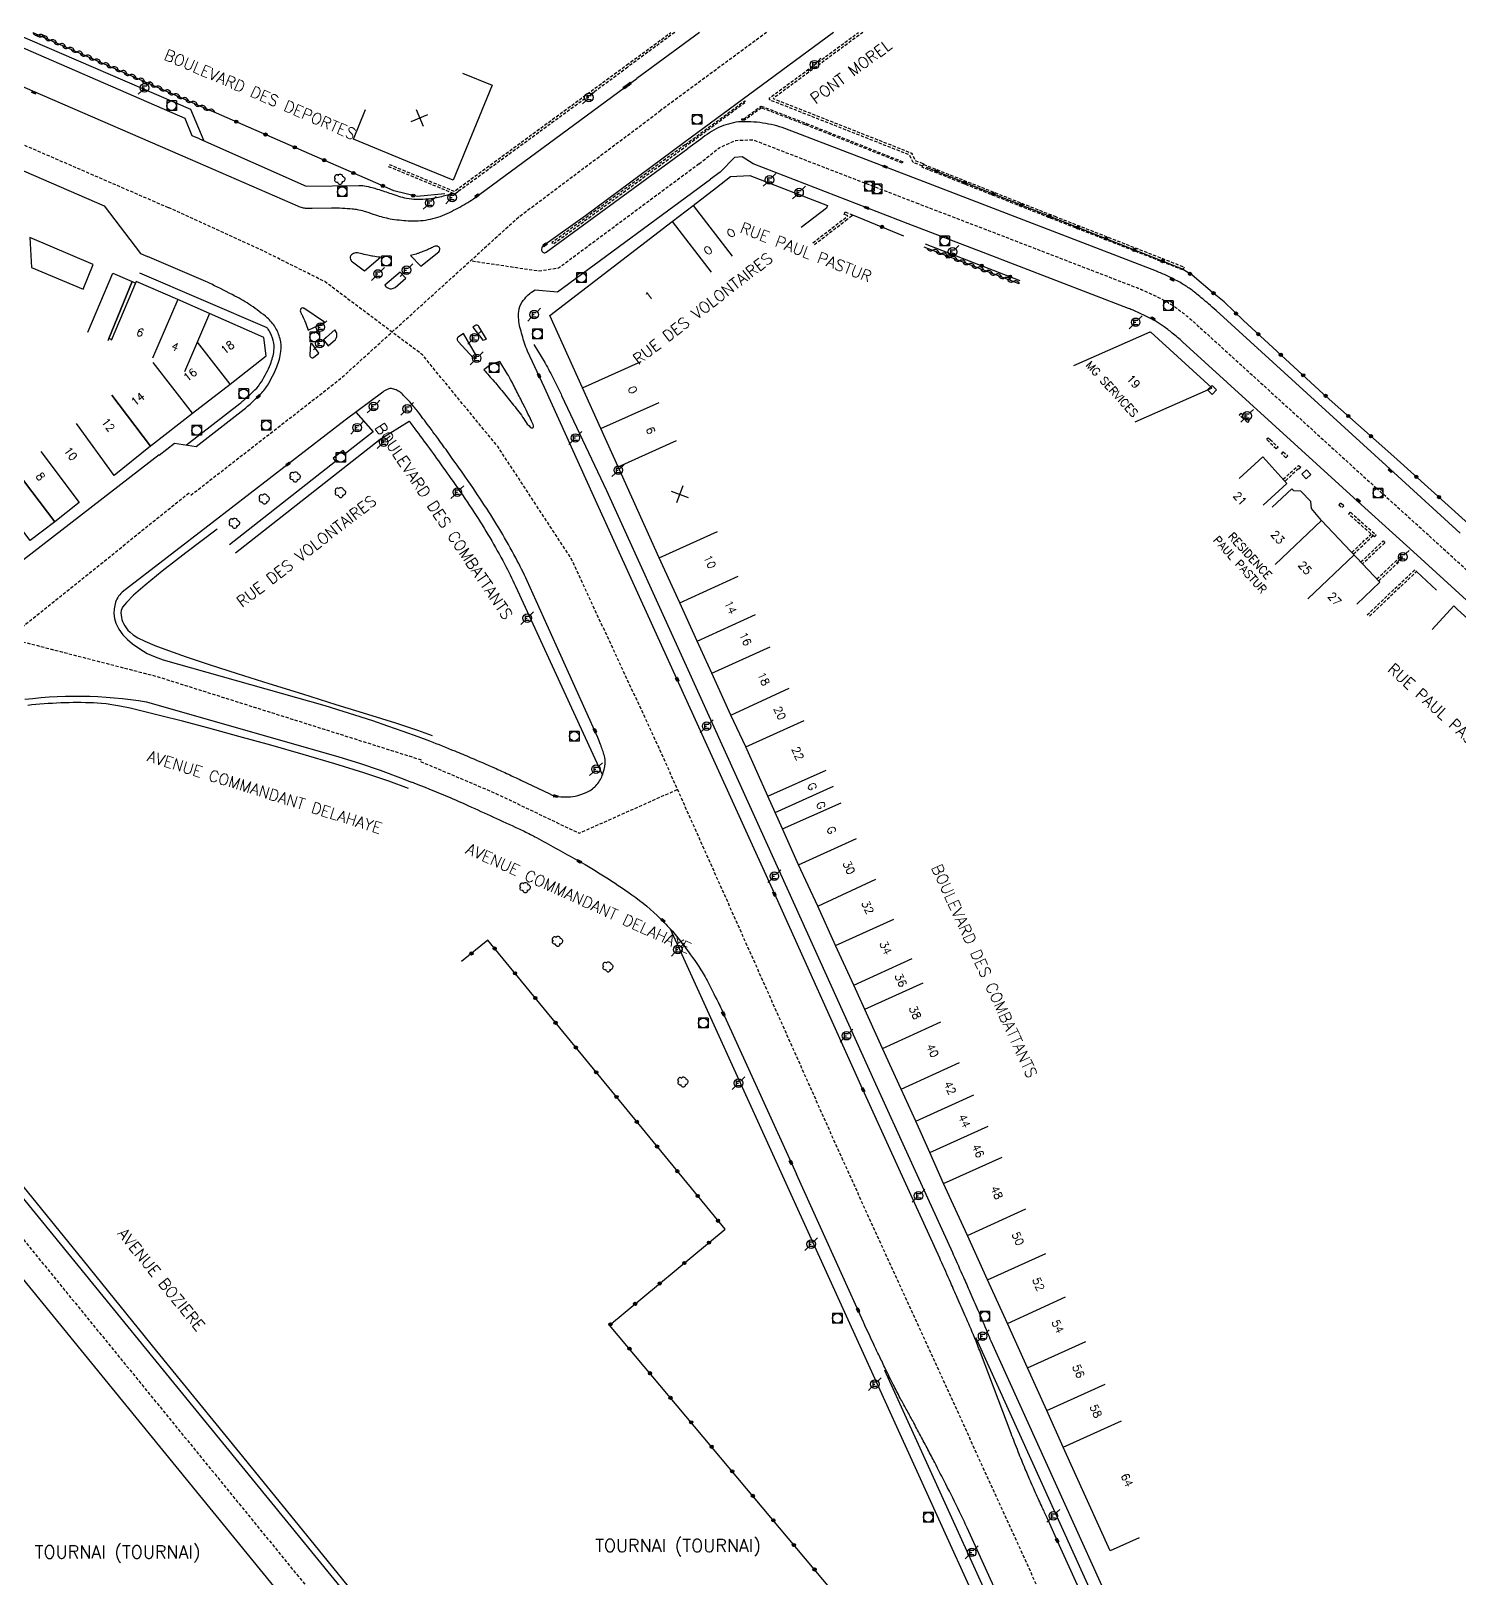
# Model space of a CAD drawing. Header units: millimetres. Extents: x 80999 to 82003, y 144000 to 145000.
# Drawn here: x 81426.5 to 81649.6, y 144758.6 to 145000.2 of the extents above; entities that cross this region are included whole.
import ezdxf
from ezdxf.enums import TextEntityAlignment as Align

# ---------------------------------------------------------------- set-up
doc = ezdxf.new("R2010")
doc.units = ezdxf.units.MM
doc.linetypes.add('DASHED', pattern=[0.75, 0.5, -0.25])
doc.layers.get('0').update_dxf_attribs({"linetype": 'CONTINUOUS'})
for name, color, linetype in [('W0001', 6, 'DASHED'), ('W0008', 7, 'CONTINUOUS'), ('W0100', 7, 'CONTINUOUS'), ('W0112', 1, 'DASHED'), ('W0300', 7, 'CONTINUOUS'), ('W0302', 3, 'CONTINUOUS'), ('W0310', 3, 'CONTINUOUS'), ('W0322', 7, 'CONTINUOUS'), ('W0400', 7, 'CONTINUOUS'), ('W0420', 7, 'CONTINUOUS'), ('W0471', 7, 'CONTINUOUS'), ('W0980', 7, 'CONTINUOUS'), ('W0984', 7, 'CONTINUOUS'), ('W0989', 7, 'CONTINUOUS'), ('W0991', 7, 'CONTINUOUS'), ('W1102', 7, 'CONTINUOUS')]:
    doc.layers.add(name, color=color, linetype=linetype)
doc.styles.get("Standard").update_dxf_attribs({"font": 'romans.shx', "width": 0.85})

# ---------------------------------------------------------------- blocks, each defined once
blk = doc.blocks.new('T400')
for p, q in [((-0.15, 0.3), (0.15, 0.3)), ((-0.15, -0.25), (-0.15, 0.3)), ((-0.15, 0.15), (0.15, 0.15)), ((-0.15, 0), (0.15, 0)), ((0.15, 0.3), (0.15, -0.25)), ((-0.15, -0.15), (0.15, -0.15)), ((-0.15, -0.25), (-0.15, -0.3)), ((-0.15, -0.3), (0.15, -0.3)), ((0.15, -0.3), (0.15, -0.25))]:
    blk.add_line(p, q)
blk = doc.blocks.new('T420')
for p, q in [((0.75, 0.75), (-0.75, 0.75)), ((-0.75, 0.75), (-0.75, -0.75)), ((0.75, 0.75), (0.75, -0.75)), ((0.75, -0.75), (-0.75, -0.75))]:
    blk.add_line(p, q)
blk.add_ellipse((0, 0), major_axis=(-0.53, 0.53), ratio=1, start_param=3.926991, end_param=10.210176)
blk = doc.blocks.new('T471')
for p, q in [((-0.333334, 0.333334), (-0.333334, -0.333334)), ((-0.333334, 0.333334), (0.333334, 0.333334)), ((-0.333334, 0), (0, 0)), ((0.500001, 0.500001), (1.000002, 1.000002)), ((-0.500001, -0.500001), (-1.000002, -1.000002)), ((-0.333334, -0.333334), (0.333334, -0.333334))]:
    blk.add_line(p, q)
blk.add_ellipse((0, 0), major_axis=(0.471405, 0.471405), ratio=1, start_param=5.4977871438, end_param=11.780972451)
blk = doc.blocks.new('t112o')
at = {"color": 0, "linetype": 'Continuous'}
for p, q in [((-0.5, 0.5), (0.5, 0.5)), ((-0.5, -0.5), (-0.5, 0.5)), ((0.5, 0.5), (0.5, -0.5)), ((0.5, -0.5), (-0.5, -0.5))]:
    blk.add_line(p, q, dxfattribs=at)
blk = doc.blocks.new('t322o')
at = {"color": 0, "linetype": 'Continuous'}
for radius in [0.25, 0.15]:
    blk.add_circle((0, 0), radius, dxfattribs=at)
blk = doc.blocks.new('t310o')
at = {"color": 0, "linetype": 'Continuous'}
for centre, start, end in [((-0.5, 0.38), 216.8699, 323.1304), ((0.5, -0.37), 36.8699, 143.1303)]:
    blk.add_arc(centre, 0.625, start, end, dxfattribs=at)
blk = doc.blocks.new('T300')
for p, q in [((-0.8, 0.51), (-0.86, 0.34)), ((-0.86, 0.34), (-0.86, 0.17)), ((-0.86, 0.17), (-0.74, 0.06)), ((-0.69, 0.63), (-0.8, 0.51)), ((-0.8, -0.06), (-0.74, 0.06)), ((-0.74, 0.06), (-0.69, 0.11)), ((-0.57, 0.69), (-0.69, 0.63)), ((-0.46, 0.69), (-0.57, 0.69)), ((-0.29, 0.63), (-0.46, 0.69)), ((-0.29, 0.63), (-0.17, 0.74)), ((-0.23, 0.57), (-0.29, 0.63)), ((-0.17, 0.74), (-0.06, 0.8)), ((-0.06, 0.8), (0.06, 0.8)), ((0.06, 0.8), (0.23, 0.74)), ((0.23, 0.74), (0.34, 0.63)), ((0.34, 0.63), (0.4, 0.51)), ((0.46, 0.46), (0.34, 0.46)), ((0.4, 0.51), (0.4, 0.46)), ((0.57, 0.4), (0.46, 0.46)), ((0.57, 0.4), (0.69, 0.29)), ((0.69, 0.29), (0.74, 0.17)), ((0.74, 0.06), (0.69, -0.17)), ((0.74, 0.17), (0.74, 0.06)), ((-0.8, -0.17), (-0.8, -0.06)), ((-0.8, -0.23), (-0.8, -0.17)), ((-0.74, -0.34), (-0.8, -0.23)), ((-0.69, -0.4), (-0.74, -0.34)), ((-0.51, -0.46), (-0.69, -0.4)), ((-0.4, -0.46), (-0.51, -0.46)), ((-0.4, -0.46), (-0.34, -0.46)), ((-0.34, -0.46), (-0.34, -0.4)), ((-0.34, -0.51), (-0.34, -0.46)), ((-0.29, -0.63), (-0.34, -0.51)), ((-0.17, -0.74), (-0.29, -0.63)), ((-0.06, -0.8), (-0.17, -0.74)), ((0.06, -0.8), (-0.06, -0.8)), ((0.17, -0.74), (0.06, -0.8)), ((0.23, -0.69), (0.17, -0.74)), ((0.29, -0.46), (0.23, -0.46)), ((0.29, -0.63), (0.23, -0.69)), ((0.46, -0.4), (0.29, -0.46)), ((0.34, -0.51), (0.29, -0.63)), ((0.34, -0.51), (0.34, -0.46)), ((0.57, -0.34), (0.46, -0.4)), ((0.63, -0.29), (0.57, -0.34)), ((0.69, -0.17), (0.63, -0.29))]:
    blk.add_line(p, q)
blk = doc.blocks.new('t991o')
at = {"color": 0, "linetype": 'Continuous'}
for p, q in [((-1, 1), (1, -1)), ((-1, -1), (1, 1))]:
    blk.add_line(p, q, dxfattribs=at)

msp = doc.modelspace()

# ---------------------------------------------------------------- linework, layer by layer
at = {"layer": 'W0001', "flags": 128}
for points in [[(81027.88, 145000), (81077.68, 144978.37), (81087.69, 144976.04), (81170.41, 144940.53), (81178.51, 144933.51), (81374.97, 144872.17), (81386.48, 144858.96), (81504.09, 144714.92), (81532.17, 144678.7), (81539.61, 144664.2), (81616.96, 144508.86), (81646.63, 144428.62), (81648.33, 144422.26), (81654.94, 144430.11), (81672.13, 144442.59)], [(81384.84, 145000), (81424.96, 144982.6), (81448.06, 144972.58)], [(81541.4, 145000), (81524.79, 144987.76)], [(81451.42, 144927.7), (81474.85, 144945.92), (81502.65, 144971.16), (81524.79, 144987.76)], [(81530.86, 144979.47), (81534, 144981.97), (81536.58, 144983.14), (81539.3, 144983.22), (81564.77, 144973.38)], [(81530.86, 144979.47), (81508.89, 144963.16), (81505.77, 144962.7), (81495.1, 144964.3)], [(81739.08, 144298.3), (81727.85, 144340.51), (81708.03, 144412.17), (81677.92, 144514.31), (81659.77, 144577.9), (81654.34, 144595.3), (81647.83, 144613.36), (81639.48, 144634.34), (81629.73, 144655.41), (81607.72, 144703.98), (81580.56, 144764.18), (81553.32, 144823.83), (81524.59, 144888.25), (81510.81, 144917.93), (81499.44, 144935.25), (81487.62, 144949.64), (81472.37, 144961.07), (81462.65, 144965.92), (81448.01, 144972.61)], [(81201.36, 144967.94), (81326.45, 144932.02), (81373.43, 144919.06), (81422.12, 144905.6), (81446.13, 144899.41), (81487.44, 144886.37)], [(81451.16, 144928.03), (81426.07, 144907.84), (81413.52, 144898.46), (81365.25, 144851.07), (81265.08, 144752.55), (81239.49, 144724.34), (81135.09, 144627.15), (81106.26, 144601.78), (81088.6, 144579.64), (81115.61, 144574.32), (81191.55, 144559.45), (81245.19, 144538.85), (81278.13, 144529.09), (81310.24, 144522.28), (81324.49, 144520.78), (81375.63, 144513.39), (81411.78, 144511.02), (81470.27, 144506.99), (81503.88, 144506.79), (81532.38, 144505.71), (81560.46, 144492.75), (81590.46, 144462.55), (81609.78, 144442.16), (81640.06, 144410.97), (81610.52, 144396.93), (81565.2, 144377.78), (81498.19, 144351.45), (81476.96, 144342.48), (81413.19, 144316.27), (81411.63, 144315.61)], [(81644.81, 144921.45), (81636.63, 144928.86)], [(81704.65, 144867.01), (81673.21, 144895.56), (81644.81, 144921.44)], [(81487.33, 144886.12), (81499.09, 144881.14), (81512.11, 144874.91), (81527.48, 144881.76)]]:
    msp.add_lwpolyline(points, dxfattribs=at)
msp.add_lwpolyline([(81564.77, 144973.38), (81576.49, 144968.9), (81599.23, 144960.13, -0.012298), (81600.08, 144959.78, -0.004748), (81601.91, 144958.95, -0.019943), (81603.82, 144957.96, -0.02504), (81605.37, 144956.98, -0.0166), (81606.98, 144955.75, -0.013955), (81608.75, 144954.23), (81636.63, 144928.86)], format="xyb", dxfattribs=at)
at = {"layer": 'W0008'}
for points in [[(81375.4, 145000), (81379.89, 144998.05), (81437.88, 144972.92), (81443.56, 144965.49), (81444.66, 144965.02)], [(81530.93, 145000), (81521.11, 144992.78)], [(81551.86, 145000), (81528.47, 144982.74)], [(81563.52, 144970.12), (81539.29, 144979.46), (81537.56, 144980.58), (81536.41, 144980.48), (81534.12, 144978.17), (81532.62, 144977.07)], [(81446.5, 144934), (81423.69, 144916.36), (81423.06, 144912.92), (81422.28, 144912.46), (81421.46, 144912.07), (81420.61, 144911.75), (81419.73, 144911.5), (81418.6, 144911.28), (81417.45, 144911.16), (81416.3, 144911.13), (81415.15, 144911.17), (81414.15, 144911.28), (81413.16, 144911.48), (81412.18, 144911.72), (81411.21, 144911.99), (81405.42, 144913.61)], [(81454.76, 144923.4), (81440.73, 144912.55), (81440.52, 144912.37), (81440.33, 144912.17), (81440.16, 144911.95), (81440.01, 144911.73), (81439.88, 144911.49), (81439.77, 144911.24), (81439.68, 144910.98), (81439.6, 144910.72), (81439.46, 144909.98), (81439.42, 144909.23), (81439.5, 144908.47), (81439.7, 144907.74), (81440.18, 144906.78), (81440.82, 144905.92), (81441.56, 144905.17), (81442.35, 144904.48), (81443.45, 144903.69), (81444.62, 144903.01), (81445.86, 144902.46), (81447.14, 144902.02), (81472.37, 144894.87), (81479.85, 144892.52)], [(81425.51, 144895.84), (81426.77, 144895.98), (81428.04, 144896.1), (81429.3, 144896.19), (81430.57, 144896.26), (81431.84, 144896.31), (81433.11, 144896.33), (81434.38, 144896.32), (81435.65, 144896.3), (81436.93, 144896.25), (81438.2, 144896.17), (81439.48, 144896.07), (81440.74, 144895.95), (81442, 144895.81), (81443.26, 144895.64), (81444.52, 144895.45)], [(81444.52, 144895.43), (81474.58, 144886.86), (81477.82, 144885.86), (81481.03, 144884.74), (81484.2, 144883.55), (81485.9, 144882.89)], [(81479.81, 144892.52), (81482.19, 144891.71), (81484.56, 144890.87), (81486.92, 144890.01), (81488.75, 144889.32)], [(81523.7, 144697.38), (81447.18, 144791.06), (81390.56, 144860.37)], [(81441.29, 144785.63), (81439.18, 144788.2), (81384.51, 144855.15), (81381.93, 144857.15), (81378.41, 144857.35), (81375.55, 144855.69)], [(81533.76, 144666.83), (81532.88, 144668.59), (81531.96, 144670.34), (81531.02, 144672.06), (81530.04, 144673.77), (81528.31, 144676.67), (81526.54, 144679.53), (81524.71, 144682.36), (81522.83, 144685.15), (81521.41, 144687.16), (81519.96, 144689.14), (81518.46, 144691.09), (81516.93, 144693.01), (81441.29, 144785.63)]]:
    msp.add_lwpolyline(points, dxfattribs=at)
at = {"layer": 'W0008', "flags": 128}
for points in [[(81405.68, 145000), (81428.26, 144990.21), (81451.36, 144980.19)], [(81452.77, 144983.38), (81451.66, 144983.87), (81450.54, 144986.57), (81419.6, 145000)], [(81423.61, 145000), (81451.39, 144988.02), (81453.48, 144983.07)], [(81477.24, 144940.7), (81479.92, 144937.61), (81475.63, 144934.23), (81475.24, 144934.71), (81473.7, 144933.51), (81474.06, 144933), (81457.46, 144919.95)], [(81702.3, 144864.42), (81670.86, 144892.98), (81642.46, 144918.86)]]:
    msp.add_lwpolyline(points, dxfattribs=at)
for points in [[(81451.36, 144980.19), (81468.11, 144972.91, 0.036108), (81468.86, 144972.64, 0.050595), (81469.43, 144972.55, 0.009943), (81469.91, 144972.53, 0.010004), (81470.4, 144972.53), (81473.44, 144972.58, -0.014081), (81475.11, 144972.56, -0.015001), (81476.67, 144972.45, -0.021658), (81477.44, 144972.34, -0.015022), (81478.53, 144972.1, -0.030643), (81479.26, 144971.86, 0.016477), (81480.61, 144971.39, 0.036032), (81482.9, 144970.85, 0.029318), (81485.78, 144970.56, 0.064006), (81488.89, 144970.83, 0.063643), (81491.85, 144971.88, 0.013384), (81494.42, 144973.26, 0.028136), (81495.58, 144974.01), (81521.11, 144992.78)], [(81452.77, 144983.38), (81469.48, 144976), (81477.7, 144976.1, -0.044114), (81478.52, 144976.04, -0.027885), (81479.79, 144975.76, -0.005418), (81480.57, 144975.53, -0.003696), (81481.71, 144975.17, -0.009913), (81482.73, 144974.82, 0.008545), (81483.9, 144974.42, 0.037663), (81485.15, 144974.11, 0.031206), (81486.68, 144973.95, 0.040076), (81488.68, 144974.03, 0.035211), (81490.92, 144974.45), (81492.41, 144974.85)], [(81528.47, 144982.74), (81513.09, 144971.36), (81506.46, 144966.61, 0.159962), (81506.28, 144966.35, 0.130135), (81506.25, 144965.97, 0.247595), (81506.54, 144965.62, 0.263139), (81506.97, 144965.67), (81529.1, 144981.88)], [(81649.79, 144921.8), (81638.22, 144932.34), (81611.63, 144956.54, 0.007692), (81610.44, 144957.6, 0.005128), (81608.62, 144959.13, 0.022601), (81607.23, 144960.17, 0.022652), (81605.75, 144961.07, 0.016375), (81603.98, 144961.98, 0.018387), (81602.34, 144962.68), (81566.02, 144976.64)], [(81446.5, 144933.99), (81448.9, 144935.85), (81452.28, 144935.33), (81459.78, 144941.16, 0.018401), (81460.48, 144941.75, 0.007139), (81462.21, 144943.36, 0.064987), (81463.41, 144944.86, 0.038037), (81464.89, 144947.76, 0.070827), (81465.51, 144950.16, 0.08923), (81465.38, 144952.13, 0.076217), (81464.62, 144953.96, 0.079893), (81463.39, 144955.4, 0.027241), (81460.83, 144957.35, 0.03033), (81458.34, 144958.82, 0.00325), (81454.7, 144960.66, 0.013421), (81453.8, 144961.07), (81444.66, 144965.02)], [(81488.75, 144889.33, -0.003613), (81492.68, 144887.76, -0.005599), (81495.2, 144886.71, -0.000089), (81498.8, 144885.16, -0.004463), (81498.87, 144885.13, -0.002464), (81501.05, 144884.12, -0.002772), (81502.98, 144883.22), (81507.52, 144881.04, -0.001918), (81507.71, 144880.95, 0.001084), (81508.05, 144880.78, 0.087008), (81508.44, 144880.67, 0.021687), (81510.05, 144880.58, 0.057875), (81511.48, 144880.72, 0.04601), (81513.2, 144881.26, 0.104612), (81514.71, 144882.32, 0.099765), (81515.73, 144883.95, 0.062921), (81516.17, 144885.81, 0.100983), (81516.05, 144887, 0.012451), (81515.47, 144888.76, 0.01925), (81515.01, 144889.88), (81505.42, 144911.21), (81503.98, 144914.33, 0.014321), (81502.21, 144917.91, 0.01194), (81499.86, 144922.09, 0.010269), (81497.35, 144926.12, 0.009142), (81494.36, 144930.53, 0.001609), (81491.74, 144934.23, 0.002479), (81490.01, 144936.61, 0.002774), (81488.83, 144938.22, 0.00186), (81487.04, 144940.6, 0.016262), (81485.84, 144942.08, 0.017783), (81484.64, 144943.36, 0.045219), (81484.14, 144943.79, 0.040882), (81483.51, 144944.15, 0.085708), (81482.77, 144944.36, 0.12719), (81482.26, 144944.28, 0.02488), (81481.78, 144944.04, 0.033374), (81481.45, 144943.82), (81475.56, 144939.45), (81454.79, 144923.37)], [(81458.42, 144918.71), (81481.04, 144936.44), (81485.57, 144939.25, -0.007465), (81490.12, 144933.07, -0.001609), (81492.74, 144929.38, -0.009142), (81495.69, 144925.03, -0.010269), (81498.15, 144921.08, -0.01194), (81500.45, 144916.98, -0.014321), (81502.18, 144913.5), (81515.75, 144884)], [(81485.92, 144882.92, -0.00434), (81491.53, 144880.65, -0.008617), (81494.83, 144879.21, -0.000541), (81502.6, 144875.65, -0.004486), (81503.53, 144875.21, -0.012253), (81505.44, 144874.24, -0.003829), (81511.43, 144870.93, -0.022867), (81519.76, 144865.72, -0.038426), (81524.31, 144862.04, -0.019347), (81526.45, 144859.85, -0.021772), (81528.18, 144857.76, -0.014882), (81530.8, 144854.08, -0.026561), (81532.1, 144851.9, -0.005554), (81533.81, 144848.53, -0.008734), (81534.84, 144846.36), (81546.05, 144821.64)]]:
    msp.add_lwpolyline(points, format="xyb", dxfattribs=at)
at = {"layer": 'W0008'}
for points in [[(81566.02, 144976.64), (81544.25, 144985, 0.046414), (81540.83, 144985.84, 0.050561), (81537.02, 144986.02, 0.071395), (81533.91, 144985.13, 0.048512), (81531.1, 144983.34), (81529.1, 144981.88)], [(81603.3, 144728.15), (81587.11, 144763.78), (81585.22, 144767.96, 0.00055), (81584.47, 144769.61, -0.000403), (81583.44, 144771.86, -0.003926), (81582.73, 144773.46, -0.002978), (81581.82, 144775.59, -0.004671), (81580.72, 144778.28, -0.00436), (81579.59, 144781.17), (81574.81, 144793.81, 0.007585), (81573.88, 144796.15, 0.005178), (81572.43, 144799.54, 0.000499), (81571.18, 144802.38, 0.000614), (81570.17, 144804.68, 0.000196), (81568.59, 144808.23, 0.002414), (81568.46, 144808.52), (81562.04, 144822.55), (81556.18, 144835.46), (81542.87, 144864.94), (81526.87, 144900.16), (81514.43, 144927.52), (81506.69, 144944.52), (81504.06, 144950.23, -0.030261), (81503.58, 144951.46, -0.015524), (81502.87, 144953.94, -0.083806), (81502.67, 144956.4, -0.130723), (81503.22, 144957.9, -0.039644), (81504.02, 144958.88, -0.058011), (81504.68, 144959.43), (81505.25, 144959.79), (81508.74, 144959.49), (81532.62, 144977.07)], [(81642.46, 144918.86), (81634.28, 144926.28), (81606.4, 144951.65, 0.013955), (81604.78, 144953.04, 0.0166), (81603.35, 144954.13, 0.02504), (81602.1, 144954.93, 0.019943), (81600.44, 144955.78, 0.004748), (81598.67, 144956.59, 0.012298), (81597.97, 144956.87), (81575.24, 144965.64), (81563.52, 144970.12), (81563.52, 144970.12)], [(81450.78, 144935.56), (81459.1, 144942.03, 0.018401), (81459.74, 144942.57, 0.007139), (81461.45, 144944.16, 0.064987), (81462.47, 144945.43, 0.038037), (81463.88, 144948.18, 0.070827), (81464.42, 144950.28, 0.08923), (81464.32, 144951.86, 0.076217), (81463.68, 144953.39, 0.028638), (81463.36, 144953.85), (81443.49, 144962.37)], [(81505.05, 144951.24), (81506.74, 144948.45, -0.012694), (81506.8, 144948.35, -0.000516), (81508.18, 144945.76, -0.009104), (81508.59, 144944.95, -0.004546), (81509.38, 144943.31), (81516.41, 144928.42), (81528.84, 144901.06), (81544.84, 144865.83), (81558.15, 144836.36), (81564.02, 144823.45), (81570.43, 144809.42, -0.002417), (81570.57, 144809.11, -0.000196), (81572.15, 144805.56, -0.000614), (81573.17, 144803.25, -0.000499), (81574.42, 144800.42, -0.005178), (81575.88, 144796.98, -0.004345), (81576.44, 144795.6), (81636.76, 144662.55), (81645.13, 144643.93, -0.003509), (81647.28, 144639.07, -0.001963), (81651.01, 144630.39, -0.008473)], [(81666.95, 144518.77), (81657.25, 144552.2), (81649.71, 144578.26, 0.003149), (81649.49, 144579.02, 0.000686), (81648.4, 144582.6, 0.005544), (81647.35, 144585.9, 0.001993), (81644.25, 144595.14, 0.006766), (81640.29, 144606.31, 0.007273), (81636.32, 144616.58, 0.004946), (81631.18, 144628.97, 0.005232), (81626.09, 144640.57), (81616.01, 144662.9), (81526.36, 144859.95)], [(81580.33, 144749.72), (81572.74, 144766.39, 0.006801), (81571.55, 144768.93, 0.003975), (81569.41, 144773.22, 0.001574), (81567.67, 144776.6, 0.002601), (81566.61, 144778.64, 0.00075), (81565.45, 144780.82, 0.000716), (81564.23, 144783.1, 0.002544), (81563.22, 144784.96, -0.002762), (81562.28, 144786.68, -0.005643), (81561.17, 144788.82, -0.005089), (81559.98, 144791.22, -0.00099), (81559.02, 144793.23, -0.001099), (81558.16, 144795.04, -0.000556), (81556.75, 144798.04, -0.003376), (81556.52, 144798.54), (81546.05, 144821.64)], [(81683.58, 144523.7), (81673.54, 144556.82), (81666, 144582.65, 0.004077), (81665.26, 144585.1, 0.001457), (81663.13, 144591.9, 0.005911), (81661.28, 144597.53, 0.003208), (81657.69, 144607.79, 0.006332), (81653.03, 144620.34, 0.008473), (81649.26, 144629.64, 0.001963), (81645.53, 144638.31, 0.00351), (81643.39, 144643.14), (81635.03, 144661.76), (81574.15, 144796.03), (81573.96, 144795.95)], [(81668.63, 144519.94), (81659.12, 144552.74), (81651.58, 144578.8, 0.003149), (81651.35, 144579.58, 0.000686), (81650.25, 144583.17, 0.005544), (81649.19, 144586.51, 0.001993), (81646.09, 144595.76, 0.006766), (81642.11, 144606.98, 0.007273), (81638.12, 144617.31, 0.004946), (81632.97, 144629.73, 0.005232), (81627.86, 144641.37), (81617.78, 144663.7), (81559.87, 144790.98), (81560.05, 144791.07)]]:
    msp.add_lwpolyline(points, format="xyb", dxfattribs=at)
at = {"layer": 'W0008', "flags": 128}
for points in [[(81490.21, 144965.74, 0.159069), (81490.37, 144966.07, 0.197213), (81490.29, 144966.36, 0.149043), (81489.96, 144966.61, 0.176219), (81489.61, 144966.6, 0.033027), (81489.05, 144966.35, -0.028586), (81488.41, 144966.05, -0.001467), (81487.86, 144965.84, -0.001032), (81487.08, 144965.53, -0.016825), (81486.64, 144965.38), (81485.77, 144965.13), (81487.37, 144963.48)], [(81481.05, 144964.87, -0.007819), (81479.9, 144965.04, -0.011217), (81479.1, 144965.19, -0.011332), (81477.93, 144965.47, 0.028543), (81477.47, 144965.57, 0.066222), (81477.34, 144965.57, 0.023492), (81477.01, 144965.51, 0.16288), (81476.43, 144965.16, 0.247006), (81476.33, 144964.71, 0.073514), (81476.48, 144964.36, 0.096497), (81476.68, 144964.15), (81478.55, 144962.78)], [(81481.76, 144960.52, 0.067097), (81481.98, 144960.24, 0.083085), (81482.23, 144960.08, 0.043593), (81482.6, 144959.95, 0.097447), (81482.78, 144959.94, 0.063362), (81483.11, 144960.03, 0.074955), (81483.35, 144960.18), (81485.05, 144961.6), (81484.14, 144962.56)], [(81472.34, 144954.74), (81469.11, 144956.9, 0.17976), (81468.88, 144956.96, 0.16928), (81468.65, 144956.84, 0.153809), (81468.55, 144956.65, 0.120778), (81468.57, 144956.36, 0.047405), (81468.76, 144955.93, -0.022794), (81469.2, 144955.03, -0.014513), (81469.47, 144954.35), (81469.77, 144953.49), (81470.68, 144953.88)], [(81497.66, 144952.08), (81496.44, 144954.05, 0.101476), (81496.28, 144954.22, 0.148946), (81496.12, 144954.27, 0.083551), (81495.97, 144954.25, 0.065925), (81495.8, 144954.17), (81495.5, 144953.97), (81497.05, 144951.91)], [(81472.91, 144951.05), (81474.03, 144952.02, 0.142889), (81474.17, 144952.22, 0.061586), (81474.27, 144952.79, 0.121177), (81474.2, 144953.15), (81473.92, 144953.54), (81472.17, 144951.97)], [(81494.06, 144952.98), (81493.2, 144952.42, 0.139632), (81493.09, 144952.29, 0.120456), (81493.05, 144952.09, 0.084897), (81493.1, 144951.9, 0.087384), (81493.2, 144951.73), (81495.58, 144949.1), (81496.13, 144949.4)], [(81470.42, 144951.33), (81470.14, 144951.4), (81470.02, 144949.63, 0.112095), (81470.05, 144949.49, 0.072982), (81470.15, 144949.31, 0.188338), (81470.38, 144949.17, 0.210823), (81470.62, 144949.24), (81471.44, 144949.9)], [(81497.21, 144947.29, -0.00448), (81498.83, 144945.48, -0.008859), (81499.62, 144944.54, -0.000399), (81501.25, 144942.55, -0.000766), (81502.09, 144941.52, -0.029726), (81503.63, 144939.36, 0.060365), (81504.46, 144938.35, 0.081354), (81504.62, 144938.24, 0.107021), (81504.76, 144938.21, 0.262422), (81504.92, 144938.3, 0.195735), (81504.96, 144938.53, 0.055917), (81504.83, 144938.94, 0.007781), (81503.48, 144941.71, 0.00087), (81502.48, 144943.69, 0.000827), (81501.41, 144945.77, 0.017194), (81500.93, 144946.64), (81499.72, 144948.58), (81498.34, 144948.14)]]:
    msp.add_lwpolyline(points, format="xyb", close=True, dxfattribs=at)
at = {"layer": 'W0100'}
for points in [[(81493.9, 144993.65), (81498.53, 144991.75), (81492.45, 144976.93), (81488.48, 144978.55), (81485.29, 144979.86), (81476.84, 144983.33), (81478.74, 144987.95)], [(81426.28, 144967.98), (81426.53, 144963.3), (81434.61, 144959.87), (81436.17, 144963.74), (81426.28, 144967.98)], [(81435.34, 144953.18), (81439.27, 144962.38), (81442.28, 144961.07), (81438.62, 144952.21), (81438.46, 144951.82)], [(81439.03, 144952.02), (81438.62, 144952.21), (81442.28, 144961.07)], [(81442.28, 144961.07), (81442.81, 144960.83)], [(81589.4, 144947.97), (81601.33, 144953.23), (81601.42, 144953.15), (81601.46, 144953.19), (81610.97, 144944.47), (81610.87, 144944.36), (81598.95, 144939.1)], [(81439.1, 144943.35), (81445.15, 144935.38), (81439.45, 144930.81), (81433.57, 144938.91)], [(81445.32, 144935.51), (81445.15, 144935.38), (81439.1, 144943.35)], [(81427.98, 144934.53), (81434.01, 144926.55), (81430.21, 144923.53), (81424.17, 144931.5)], [(81424.17, 144931.5), (81430.21, 144923.53), (81426.32, 144920.65), (81420.26, 144928.6)]]:
    msp.add_lwpolyline(points, dxfattribs=at)
at = {"layer": 'W0100', "flags": 128}
for points in [[(81599.62, 144764.86), (81595.07, 144762.81), (81587.76, 144779), (81585.16, 144784.75), (81582.16, 144791.41), (81579.02, 144798.34), (81575.91, 144805.15), (81572.78, 144812.09), (81569.06, 144820.2), (81566.9, 144825.04), (81564.7, 144829.92), (81562.42, 144834.94), (81559.5, 144841.29), (81555.04, 144851.18), (81552.19, 144857.35), (81549.39, 144863.54), (81546.37, 144869.95), (81543.9, 144875.59), (81541.6, 144880.68), (81538.16, 144888.38), (81535.83, 144893.37), (81532.85, 144899.92), (81530.57, 144904.93), (81527.85, 144910.89), (81524.63, 144917.91), (81518.19, 144932.16), (81515.49, 144938.12), (81512.66, 144944.5), (81507.54, 144955.76), (81526.66, 144970.46), (81529.92, 144972.95), (81533.57, 144975.78)], [(81533.57, 144975.78), (81535.75, 144977.47), (81538.79, 144977.64), (81550.92, 144972.95), (81550.77, 144972.57), (81546.81, 144969.52)], [(81445.3, 144935.54), (81451.7, 144940.54), (81457.57, 144945.08), (81463.2, 144949.48), (81462.83, 144952.37), (81454.36, 144956.08), (81449.39, 144958.29), (81442.91, 144961.07), (81442.91, 144961.07)], [(81618.91, 144933.69), (81615.22, 144930.33)], [(81618.91, 144933.69), (81622.7, 144929.54)], [(81619, 144926.17), (81622.7, 144929.54)], [(81623.47, 144928.71), (81620.4, 144925.82)], [(81623.47, 144928.71), (81623.79, 144928.39)], [(81637.23, 144914.14), (81628.11, 144923.76), (81626.52, 144925.63), (81626.42, 144926.73), (81624.89, 144928.35), (81623.79, 144928.39)], [(81633.6, 144910.7), (81637.23, 144914.14)], [(81696.53, 144860.34), (81699.88, 144864.03), (81699.4, 144864.44), (81699.4, 144864.44), (81699.32, 144864.35), (81697.14, 144866.36), (81697.22, 144866.45), (81697.22, 144866.45), (81696.76, 144866.85), (81696.68, 144866.76), (81694.5, 144868.78), (81694.58, 144868.87), (81694.11, 144869.26), (81694.03, 144869.17), (81691.84, 144871.18), (81691.92, 144871.27), (81691.92, 144871.27), (81676.34, 144885.41), (81655.9, 144903.95), (81655.3, 144904.5), (81649.37, 144909.88), (81648.76, 144910.43), (81645.41, 144906.72)]]:
    msp.add_lwpolyline(points, dxfattribs=at)
at = {"layer": 'W0112', "flags": 128}
for points in [[(81519.55, 144994.91), (81526.46, 145000)], [(81527.05, 145000), (81519.75, 144994.63)], [(81556.45, 145000), (81542.41, 144989.67), (81542.94, 144989.47), (81564.06, 144981.15), (81564.58, 144980), (81565.89, 144979.5)], [(81482.29, 144979.07), (81492.66, 144974.78), (81519.75, 144994.63)], [(81482.42, 144979.39), (81492.61, 144975.18), (81519.55, 144994.91)], [(81528.67, 144982.46), (81538, 144989.32), (81538.15, 144989.12), (81528.83, 144982.24)], [(81528.67, 144982.46), (81507.87, 144967.16), (81508.03, 144966.92), (81528.83, 144982.24)], [(81565.74, 144979.13), (81565.79, 144979.11)], [(81565.89, 144979.5), (81565.94, 144979.48), (81565.91, 144979.39)], [(81635.22, 144909), (81642.67, 144916.06), (81642.94, 144915.77), (81635.49, 144908.71)]]:
    msp.add_lwpolyline(points, dxfattribs=at)
msp.add_lwpolyline([(81565.74, 144979.13), (81564.29, 144979.69), (81563.76, 144980.84), (81542.79, 144989.1), (81542.01, 144989.4, -0.146093), (81541.91, 144989.47, -0.124114), (81541.86, 144989.61, -0.096075), (81541.86, 144989.73, -0.172774), (81541.9, 144989.79), (81555.77, 145000)], format="xyb", dxfattribs=at)
at = {"layer": 'W0112'}
for points in [[(81562.67, 144979.8), (81562.59, 144979.58), (81547.5, 144985.56), (81540.58, 144988.22), (81537.97, 144986.28), (81537.54, 144986.27), (81537.53, 144986.51), (81537.88, 144986.52), (81540.54, 144988.5), (81547.59, 144985.79), (81562.68, 144979.8)], [(81548.64, 144967.14), (81554.11, 144971.35), (81553.54, 144971.58), (81553.69, 144971.95), (81554.81, 144971.51), (81554.73, 144971.33), (81554.01, 144970.77), (81548.89, 144966.83)], [(81619.51, 144936.44), (81619.76, 144936.69)], [(81620.09, 144936.43), (81621.31, 144935.21), (81621.03, 144934.93), (81619.51, 144936.44)], [(81620.09, 144936.43), (81620.05, 144936.4), (81619.76, 144936.69)], [(81622.11, 144930.19), (81624.5, 144932.37), (81624.85, 144932.07), (81624.58, 144931.77), (81624.51, 144931.83), (81622.38, 144929.89)], [(81632.85, 144918.77), (81635.87, 144921.64)], [(81636.17, 144921.37), (81633.12, 144918.48)], [(81634.26, 144917.28), (81637.72, 144920.56), (81637.99, 144920.27), (81634.53, 144916.99)], [(81636.16, 144921.91), (81636.17, 144921.92), (81636.23, 144921.85)], [(81636.77, 144914.63), (81640.42, 144918.09), (81640.7, 144917.8), (81637.05, 144914.34)]]:
    msp.add_lwpolyline(points, dxfattribs=at)
for points in [[(81606.45, 144962.89), (81586.22, 144970.81), (81565.72, 144978.93), (81565.91, 144979.39), (81586.41, 144971.28), (81606.64, 144963.35)], [(81616.53, 144939.08), (81615.88, 144939.68), (81615.26, 144940.24), (81615.53, 144940.54), (81616.15, 144939.97), (81616.09, 144939.9), (81616.17, 144939.82), (81616.4, 144939.58), (81616.4, 144939.58), (81616.48, 144939.65), (81616.79, 144939.38)], [(81619.82, 144936.14), (81619.82, 144936.14)], [(81622.55, 144933.57), (81621.86, 144934.19), (81622.12, 144934.49), (81622.82, 144933.87)], [(81630.79, 144926.22), (81631.31, 144925.77), (81631.57, 144926.07), (81631.05, 144926.52)], [(81636.37, 144921.19), (81632.35, 144924.74), (81632.62, 144925.04), (81636.64, 144921.49)]]:
    msp.add_lwpolyline(points, close=True, dxfattribs=at)
at = {"layer": 'W0302'}
for points in [[(81455.53, 144922.4, 0), (81450.65, 144918.7, 7.89), (81446.97, 144915.82, 13.81), (81444.3, 144913.65, 18.05), (81442.5, 144912.07, 20.89), (81441.38, 144910.96, 22.61), (81440.79, 144910.21, 23.49), (81440.56, 144909.7, 23.8), (81440.52, 144909.32, 23.84), (81440.54, 144908.97, 23.83), (81440.59, 144908.63, 23.82), (81440.66, 144908.3, 23.82), (81440.78, 144907.98, 23.81), (81440.93, 144907.65, 23.8), (81441.11, 144907.32, 23.8), (81441.34, 144906.99, 23.79), (81441.61, 144906.65, 23.78), (81441.95, 144906.3, 23.78), (81442.43, 144905.91, 23.77), (81443.16, 144905.45, 23.78), (81444.25, 144904.91, 23.79), (81445.81, 144904.24, 23.81), (81447.93, 144903.43, 23.84), (81450.72, 144902.44, 23.89), (81454.28, 144901.25, 23.95), (81458.66, 144899.84, 23.99), (81463.62, 144898.29, 23.75), (81468.87, 144896.66, 22.95), (81474.11, 144895.04, 21.27), (81479.05, 144893.51, 18.43), (81483.4, 144892.13, 14.14), (81486.86, 144891, 8.09), (81489.14, 144890.18, 0)], [(81485.43, 144881.91, 0), (81482.38, 144883.05, 7.91), (81478.46, 144884.34, 13.84), (81473.92, 144885.74, 18.07), (81469, 144887.2, 20.89), (81463.92, 144888.65, 22.57), (81458.93, 144890.03, 23.41), (81454.25, 144891.3, 23.69), (81450.13, 144892.39, 23.69), (81446.75, 144893.26, 23.66), (81444.05, 144893.93, 23.63), (81441.95, 144894.42, 23.61), (81440.34, 144894.77, 23.59), (81439.12, 144894.99, 23.57), (81438.2, 144895.13, 23.56), (81437.47, 144895.2, 23.55), (81436.83, 144895.24, 23.55), (81436.21, 144895.26, 23.54), (81435.59, 144895.28, 23.53), (81434.96, 144895.3, 23.52), (81434.33, 144895.31, 23.51), (81433.7, 144895.31, 23.5), (81433.06, 144895.31, 23.49), (81432.42, 144895.3, 23.48), (81431.77, 144895.29, 23.47), (81431.12, 144895.26, 23.46), (81430.47, 144895.24, 23.45), (81429.81, 144895.2, 23.44), (81429.16, 144895.16, 23.43), (81428.51, 144895.12, 23.43), (81427.86, 144895.06, 23.42), (81427.22, 144895, 23.41), (81426.59, 144894.94, 23.4), (81425.96, 144894.87, 23.4)], [(81422.49, 144823.11, 22.2), (81433.74, 144809.24, 22.18), (81446.1, 144794.03, 22.15), (81459.03, 144778.14, 22.13), (81472.01, 144762.18, 22.1), (81484.52, 144746.79, 22.08)]]:
    msp.add_polyline3d(points, dxfattribs=at)
at = {"layer": 'W0310', "flags": 128}
for points in [[(81426.78, 145000), (81454.61, 144987.77)], [(81565.98, 144966.52), (81580.79, 144960.77)]]:
    msp.add_lwpolyline(points, dxfattribs=at)
at = {"layer": 'W0322', "flags": 128}
for points in [[(81491.14, 144974.79), (81486.78, 144974.35), (81483.18, 144975.24), (81481.2, 144976.12), (81454.61, 144987.77)], [(81639.38, 144933.76), (81628.37, 144943.56), (81615.91, 144954.99), (81612.87, 144957.9), (81611.09, 144959.37), (81607.89, 144962.08), (81606.3, 144963.09), (81586.35, 144970.97), (81566.39, 144978.92)], [(81554.81, 144971.51), (81562.8, 144968.24)], [(81566.16, 144966.99), (81580.97, 144961.24)], [(81639.38, 144933.76), (81661.19, 144914.15), (81670.4, 144905.56), (81697.12, 144881.41), (81707.86, 144871.6), (81713.95, 144865.81), (81718.46, 144861.17)], [(81646.09, 144912.9), (81642.94, 144915.77)], [(81589.43, 144670.51), (81594.43, 144672.77), (81571.82, 144722.68), (81576.75, 144726.69), (81516.87, 144798.09), (81534.91, 144813.04), (81497.83, 144858.22), (81493.74, 144854.86)]]:
    msp.add_lwpolyline(points, dxfattribs=at)
at = {"layer": 'W1102', "flags": 128}
for points in [[(81529.92, 144972.95), (81536.02, 144965.03)], [(81526.66, 144970.46), (81532.74, 144962.53)], [(81442.91, 144961.07), (81438.97, 144951.88)], [(81449.39, 144958.29), (81445.44, 144949.1)], [(81454.36, 144956.08), (81450.45, 144946.96)], [(81457.57, 144945.08), (81452.46, 144951.64)], [(81451.7, 144940.54), (81445.55, 144948.42)], [(81512.66, 144944.5), (81521.78, 144948.59)], [(81515.49, 144938.12), (81524.62, 144942.21)], [(81518.19, 144932.16), (81527.3, 144936.28)], [(81628.11, 144923.76), (81620.85, 144916.88)], [(81524.63, 144917.91), (81533.73, 144922.06)], [(81633.2, 144918.39), (81625.95, 144911.51)], [(81527.85, 144910.89), (81536.94, 144915.05)], [(81530.57, 144904.93), (81539.67, 144909.07)], [(81532.85, 144899.92), (81541.95, 144904.05)], [(81535.83, 144893.37), (81544.91, 144897.56)], [(81538.16, 144888.38), (81547.26, 144892.53)], [(81541.6, 144880.68), (81550.72, 144884.78)], [(81542.75, 144878.14), (81551.87, 144882.24)], [(81543.9, 144875.59), (81553.03, 144879.66)], [(81546.37, 144869.95), (81555.47, 144874.09)], [(81549.39, 144863.54), (81558.47, 144867.73)], [(81552.19, 144857.35), (81561.29, 144861.51)], [(81555.04, 144851.18), (81564.14, 144855.33)], [(81556.74, 144847.42), (81565.84, 144851.56)], [(81559.5, 144841.29), (81568.6, 144845.44)], [(81562.42, 144834.94), (81571.52, 144839.09)], [(81564.7, 144829.92), (81573.8, 144834.05)], [(81566.9, 144825.04), (81576.02, 144829.14)], [(81569.06, 144820.2), (81578.18, 144824.32)], [(81572.78, 144812.09), (81581.88, 144816.22)], [(81575.91, 144805.15), (81585.01, 144809.28)], [(81579.02, 144798.34), (81588.12, 144802.48)], [(81582.16, 144791.41), (81591.27, 144795.53)], [(81585.16, 144784.75), (81594.28, 144788.87)], [(81587.76, 144779), (81596.87, 144783.12)]]:
    msp.add_lwpolyline(points, dxfattribs=at)

# ---------------------------------------------------------------- block references
at = {"layer": 'W0112'}
for p, rotation in [((81611, 144944.16), 134.3636914691153), ((81625.75, 144930.96), 133.0357006180333)]:
    msp.add_blockref('t112o', p, dxfattribs=dict(at, rotation=rotation))
at = {"layer": 'W0300'}
for p in [(81474.75, 144977.04), (81467.78, 144930.56), (81462.96, 144927.1), (81474.85, 144928.12), (81458.28, 144923.31), (81503.71, 144866.41), (81508.77, 144858.02), (81516.65, 144854.03), (81528.37, 144836.04)]:
    msp.add_blockref('T300', p, dxfattribs=at)
at = {"layer": 'W0310'}
for p, rotation in [((81427.69, 144999.6), 336.2835346895576), ((81428.18, 144999.38), 336.2835346895576), ((81429.55, 144998.78), 336.2835346895576), ((81430.93, 144998.18), 336.2835346895576), ((81432.3, 144997.57), 336.2835346895576), ((81433.67, 144996.97), 336.2835346895576), ((81435.05, 144996.37), 336.2835346895576), ((81436.42, 144995.76), 336.2835346895576), ((81437.79, 144995.16), 336.2835346895576), ((81439.17, 144994.56), 336.2835346895576), ((81440.54, 144993.95), 336.2835346895576), ((81441.91, 144993.35), 336.2835346895576), ((81443.29, 144992.75), 336.2835346895576), ((81444.66, 144992.14), 336.2835346895576), ((81446.03, 144991.54), 336.2835346895576), ((81447.41, 144990.94), 336.2835346895576), ((81448.78, 144990.33), 336.2835346895576), ((81450.15, 144989.73), 336.2835346895576), ((81451.53, 144989.13), 336.2835346895576), ((81452.9, 144988.52), 336.2835346895576), ((81454.27, 144987.92), 336.2835346895576), ((81567.38, 144965.98), 338.7686798649087), ((81568.77, 144965.44), 338.7686798649087), ((81570.17, 144964.9), 338.7686798649087), ((81571.57, 144964.35), 338.7686798649087), ((81572.97, 144963.81), 338.7686798649087), ((81574.37, 144963.27), 338.7686798649087), ((81575.77, 144962.72), 338.7686798649087), ((81577.16, 144962.18), 338.7686798649087), ((81578.56, 144961.64), 338.7686798649087), ((81579.96, 144961.09), 338.7686798649087)]:
    msp.add_blockref('t310o', p, dxfattribs=dict(at, rotation=rotation))
at = {"layer": 'W0322'}
for p, rotation in [((81458.54, 144986.05), 156.3460432836079), ((81463.12, 144984.04), 156.3460432836079), ((81467.7, 144982.04), 156.3460432836079), ((81472.28, 144980.03), 156.3460432836079), ((81476.86, 144978.03), 156.3460432836079), ((81567.95, 144978.3), 158.2988735977347), ((81481.44, 144976.02), 156.0074207396178), ((81572.36, 144976.54), 158.2988735977347), ((81486.18, 144974.5), 166.0904031453127), ((81576.77, 144974.79), 158.2988735977347), ((81581.19, 144973.03), 158.2988735977347), ((81585.6, 144971.27), 158.2988735977347), ((81559.43, 144969.62), 337.7279834976247), ((81590.02, 144969.53), 158.4194960972212), ((81594.43, 144967.78), 158.4194960972212), ((81598.85, 144966.03), 158.4194960972212), ((81570.59, 144965.27), 338.7686798649087), ((81575.01, 144963.55), 338.7686798649087), ((81603.27, 144964.28), 158.4194960972212), ((81579.44, 144961.83), 338.7686798649087), ((81607.56, 144962.29), 147.5481321335608), ((81611.22, 144959.26), 140.4748795778809), ((81614.75, 144956.09), 136.1783727722901), ((81618.23, 144952.86), 137.4864043915021), ((81621.73, 144949.65), 137.4864043915021), ((81625.23, 144946.44), 137.4864043915021), ((81628.74, 144943.23), 138.3312703150908), ((81632.29, 144940.08), 138.3312703150908), ((81635.83, 144936.92), 138.3312703150908), ((81642.91, 144930.58), 318.0335648607888), ((81646.45, 144927.41), 318.0335648607888), ((81495.29, 144856.13), 219.3782960442227), ((81498.91, 144856.9), 129.3782960440605), ((81502.09, 144853.03), 129.3782960440605), ((81505.26, 144849.17), 129.3782960440605), ((81508.43, 144845.3), 129.3782960440605), ((81511.6, 144841.44), 129.3782960440605), ((81514.78, 144837.57), 129.3782960440605), ((81517.95, 144833.71), 129.3782960440605), ((81521.12, 144829.84), 129.3782960440605), ((81524.29, 144825.98), 129.3782960440605), ((81527.46, 144822.11), 129.3782960440605), ((81530.64, 144818.25), 129.3782960440605), ((81533.81, 144814.38), 129.3782960440605), ((81532.4, 144810.96), 39.6317480166686), ((81528.55, 144807.77), 39.6317480166686), ((81524.7, 144804.58), 39.6317480166686), ((81520.85, 144801.39), 39.6317480166686), ((81517, 144798.2), 39.6317480166686), ((81519.97, 144794.39), 129.9888358332532), ((81523.18, 144790.56), 129.9888358332532), ((81526.39, 144786.73), 129.9888358332532), ((81529.61, 144782.9), 129.9888358332532), ((81532.82, 144779.07), 129.9888358332532), ((81536.03, 144775.24), 129.9888358332532), ((81539.25, 144771.41), 129.9888358332532), ((81542.46, 144767.58), 129.9888358332532), ((81545.67, 144763.74), 129.9888358332532), ((81548.89, 144759.91), 129.9888358332532)]:
    msp.add_blockref('t322o', p, dxfattribs=dict(at, rotation=rotation))
at = {"layer": 'W0400'}
for p, rotation in [((81426.93, 144990.62), 66.54989010247644), ((81519.34, 144991.48), 126.6267691224916), ((81519.93, 144991.92), 126.2764708005956), ((81559.93, 144979.02), 68.66718401085987), ((81496.16, 144974.49), 309.0567984375107), ((81557.04, 144972.61), 68.96029401169089), ((81506.77, 144966.83), 306.0818545049725), ((81604.8, 144961.41), 63.05631326136044), ((81601.76, 144955.28), 61.58550312584964), ((81505.86, 144946.39), 23.8604515717346), ((81461.97, 144943.13), 134.7529313526823), ((81466.62, 144932.55), 307.8063719449528), ((81638.84, 144931.57), 227.6825358838822), ((81633.85, 144926.87), 47.69724115272157), ((81527.43, 144898.92), 204.4967506967329), ((81514.58, 144890.92), 22.60478060791995), ((81508.43, 144880.69), 256.5180647508936), ((81512.12, 144870.5), 238.517334929196), ((81542.62, 144865.44), 25.36290359464459), ((81525.21, 144861.26), 229.2569189704019), ((81534.65, 144846.72), 28.1448396455771), ((81556.48, 144834.83), 205.6995357694026), ((81545.21, 144823.49), 24.36697204052263), ((81555.69, 144800.42), 23.65536521344546), ((81586.8, 144764.44), 25.36326016193141)]:
    msp.add_blockref('T400', p, dxfattribs=dict(at, rotation=rotation))
at = {"layer": 'W0420'}
for p in [(81448.43, 144988.54), (81530.52, 144986.4), (81475.09, 144975.12), (81557.45, 144975.97), (81558.65, 144975.53), (81569.24, 144967.4), (81481.98, 144964.29), (81512.46, 144961.69), (81604.18, 144957.33), (81470.79, 144952.42), (81505.59, 144952.9), (81498.81, 144947.61), (81459.69, 144943.55), (81452.35, 144937.84), (81463.21, 144938.61), (81474.86, 144933.6), (81636.92, 144928.03), (81511.35, 144890.06), (81531.51, 144845.26), (81552.46, 144799.14), (81575.5, 144799.46), (81566.65, 144768.06)]:
    msp.add_blockref('T420', p, dxfattribs=at)
at = {"layer": 'W0471'}
for p in [(81548.89, 144994.96), (81444.21, 144991.33), (81513.64, 144989.83), (81541.86, 144976.97), (81546.47, 144974.98), (81488.76, 144973.37), (81492.26, 144974.22), (81570.46, 144965.72), (81485.13, 144962.85), (81480.68, 144962.27), (81505.08, 144955.92), (81471.67, 144953.96), (81599.07, 144954.72), (81471.61, 144951.42), (81495.74, 144952.3), (81496.1, 144949.09), (81479.99, 144941.56), (81485.24, 144941.2), (81616.47, 144940.11), (81477.43, 144938.26), (81511.52, 144936.65), (81481.57, 144936.01), (81518.23, 144931.61), (81493.08, 144928.19), (81640.8, 144918.09), (81503.99, 144908.5), (81532.03, 144891.63), (81514.74, 144884.92), (81542.61, 144868.19), (81527.53, 144856.73), (81553.87, 144843.28), (81537, 144835.86), (81565.14, 144818.29), (81548.37, 144810.73), (81575.15, 144796.34), (81558.31, 144788.86), (81586.2, 144768.29), (81573.45, 144762.58)]:
    msp.add_blockref('T471', p, dxfattribs=at)
at = {"layer": 'W0991'}
for p, rotation in [((81487.18, 144986.65), 337.6960685090909), ((81527.82, 144927.84), 294.3563596379828)]:
    msp.add_blockref('t991o', p, dxfattribs=dict(at, rotation=rotation))

# ---------------------------------------------------------------- texts
at = {"layer": 'W0980'}
for p in [(81440, 144762.5), (81527.56, 144763.5)]:
    msp.add_text('TOURNAI (TOURNAI)', height=2, dxfattribs=at).set_placement(p, align=Align.MIDDLE)
at = {"layer": 'W0984'}
for s, p in [('MG SERVICES', (81595.36, 144944.3)), ('PAUL PASTUR', (81615.39, 144916.86)), ('RESIDENCE', (81616.93, 144918.27))]:
    msp.add_text(s, height=1.25, rotation=312.3433, dxfattribs=at).set_placement(p, align=Align.MIDDLE)
at = {"layer": 'W0989'}
for s, rotation, p in [('PONT MOREL', 36.382, (81554.6, 144993.88)), ('BOULEVARD DES DEPORTES', 336.8839, (81462.28, 144990.3)), ('RUE PAUL PASTUR', 338.8297, (81547.56, 144965.68)), ('RUE DES VOLONTAIRES', 37.7383, (81531.43, 144956.88)), ('BOULEVARD DES COMBATTANTS', 303.9449, (81490.97, 144923.65)), ('RUE DES VOLONTAIRES', 37.7383, (81469.5, 144918.98)), ('RUE PAUL PASTUR', 317.799, (81646.92, 144893.68)), ('AVENUE COMMANDANT DELAHAYE', 342.5918, (81462.98, 144881.33)), ('AVENUE COMMANDANT DELAHAYE', 335.6185, (81512.04, 144864.74)), ('BOULEVARD DES COMBATTANTS', 294.5302, (81575.44, 144853.39)), ('AVENUE BOZIERE', 309.2319, (81446.84, 144805.21))]:
    msp.add_text(s, height=1.75, rotation=rotation, dxfattribs=at).set_placement(p, align=Align.MIDDLE)
at = {"layer": 'W0991'}
for s, rotation, p in [('O', 37.3696, (81535.85, 144968.68)), ('O', 37.3696, (81532.25, 144965.96)), ('1', 37.3696, (81523, 144958.86)), ('6', 336.7708, (81443.53, 144953.14)), ('18', 37.754, (81457.16, 144950.81)), ('4', 336.7708, (81448.98, 144950.91)), ('16', 37.754, (81451.32, 144946.53)), ('O', 294.3837, (81520.47, 144944.16)), ('19', 312.3433, (81598.72, 144945.46)), ('14', 37.754, (81443.14, 144942.73)), ('12', 306.5892, (81438.55, 144938.7)), ('6', 294.3837, (81523.29, 144937.84)), ('10', 306.5928, (81432.67, 144934.2)), ('8', 306.5959, (81427.96, 144930.63)), ('21', 312.3433, (81615.37, 144927.19)), ('23', 312.3433, (81621.26, 144921.15)), ('10', 294.3837, (81532.54, 144917.31)), ('25', 312.3433, (81625.53, 144916.38)), ('14', 294.3837, (81535.77, 144910.22)), ('27', 312.3433, (81630.14, 144911.5)), ('16', 294.3837, (81538.11, 144905.26)), ('18', 294.3837, (81540.93, 144899.03)), ('20', 294.3837, (81543.46, 144893.68)), ('22', 294.3837, (81546.28, 144887.36)), ('G', 294.3837, (81548.52, 144882.2)), ('G', 294.3837, (81549.89, 144879.28)), ('G', 294.3837, (81551.54, 144875.39)), ('30', 294.3837, (81554.27, 144869.55)), ('32', 294.3837, (81557.19, 144863.33)), ('34', 294.3837, (81560.01, 144857)), ('36', 294.3837, (81562.37, 144851.96)), ('38', 294.3837, (81564.61, 144846.9)), ('40', 294.3837, (81567.33, 144840.97)), ('42', 294.3837, (81570.06, 144835.13)), ('44', 294.3837, (81572.3, 144829.97)), ('46', 294.3837, (81574.44, 144825.3)), ('48', 294.3837, (81577.36, 144818.78)), ('50', 294.3837, (81580.67, 144811.58)), ('52', 294.3837, (81583.88, 144804.48)), ('54', 294.3837, (81586.9, 144797.87)), ('56', 294.3837, (81590.13, 144790.88)), ('58', 294.3837, (81592.85, 144784.66)), ('64', 294.3837, (81597.72, 144773.86))]:
    msp.add_text(s, height=1.25, rotation=rotation, dxfattribs=at).set_placement(p, align=Align.MIDDLE)

doc.saveas('drawing.dxf')
